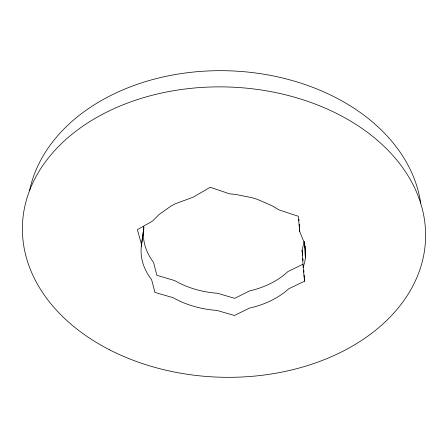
<?xml version="1.0" encoding="UTF-8"?>
<svg xmlns="http://www.w3.org/2000/svg" width="448" height="448" viewBox="0 0 448 448"><rect width="100%" height="100%" fill="white"/><g stroke="black" fill="none" stroke-linecap="round" stroke-linejoin="round"><path stroke-width="0.67" d="M143.522 226.251L143.875 227.55L141.254 246.742A82.303 58.559 1.9 0 0 151.592 279.63L154.946 292.421L173.186 297.713L175.437 298.973A82.303 58.559 1.9 0 0 212.677 310.044L216.927 310.414L234.399 315.487L249.642 308.039L252.297 307.434A82.303 58.559 1.9 0 0 288.736 288.758L304.528 281.221L303.201 267.434L304.814 261.666L305.39 257.874L305.402 248.814M141.254 246.742L143.875 227.55M304.041 241.942L302.092 250.23L303.201 267.434M302.798 264.314L287.952 271.555A80.562 58.47 1.9 0 1 252.258 290.276L249.654 290.881L234.707 298.346L217.582 293.278L213.416 292.908A80.562 58.47 1.9 0 1 176.932 281.859L174.731 280.599L156.867 275.313L153.608 262.528A80.562 58.47 1.9 0 1 143.567 229.673M141.562 244.614L137.379 229.667L152.639 221.015L159.006 214.564L170.862 206.164L175.358 203.767L193.183 197.182L210.218 187.264L229.55 193.827L235.278 194.376L251.978 197.691L257.286 199.332L272.07 205.733L278.88 209.871L298.256 216.25L299.746 231.694L304.164 242.469L305.491 250.191M302.092 250.23L302.624 255.741M302.887 258.502L303.083 260.568M305.211 246.064L305.306 247.442M304.276 241.371L305.39 257.874M303.817 270.206L303.951 272.272M304.13 275.027L304.528 281.221M298.973 219.358L299.057 220.73M299.275 224.157L299.488 227.584M299.578 228.95L299.746 231.694M29.652 190.266A197.299 144.788 1.9 0 1 229.326 70.818A197.299 144.788 1.9 0 1 420.694 203.196M109.654 349.849A201.667 145.152 1.9 0 0 424.984 246.837A201.667 145.152 1.9 0 0 137.379 99.602A201.667 145.152 1.9 0 0 109.654 349.849"/></g></svg>
